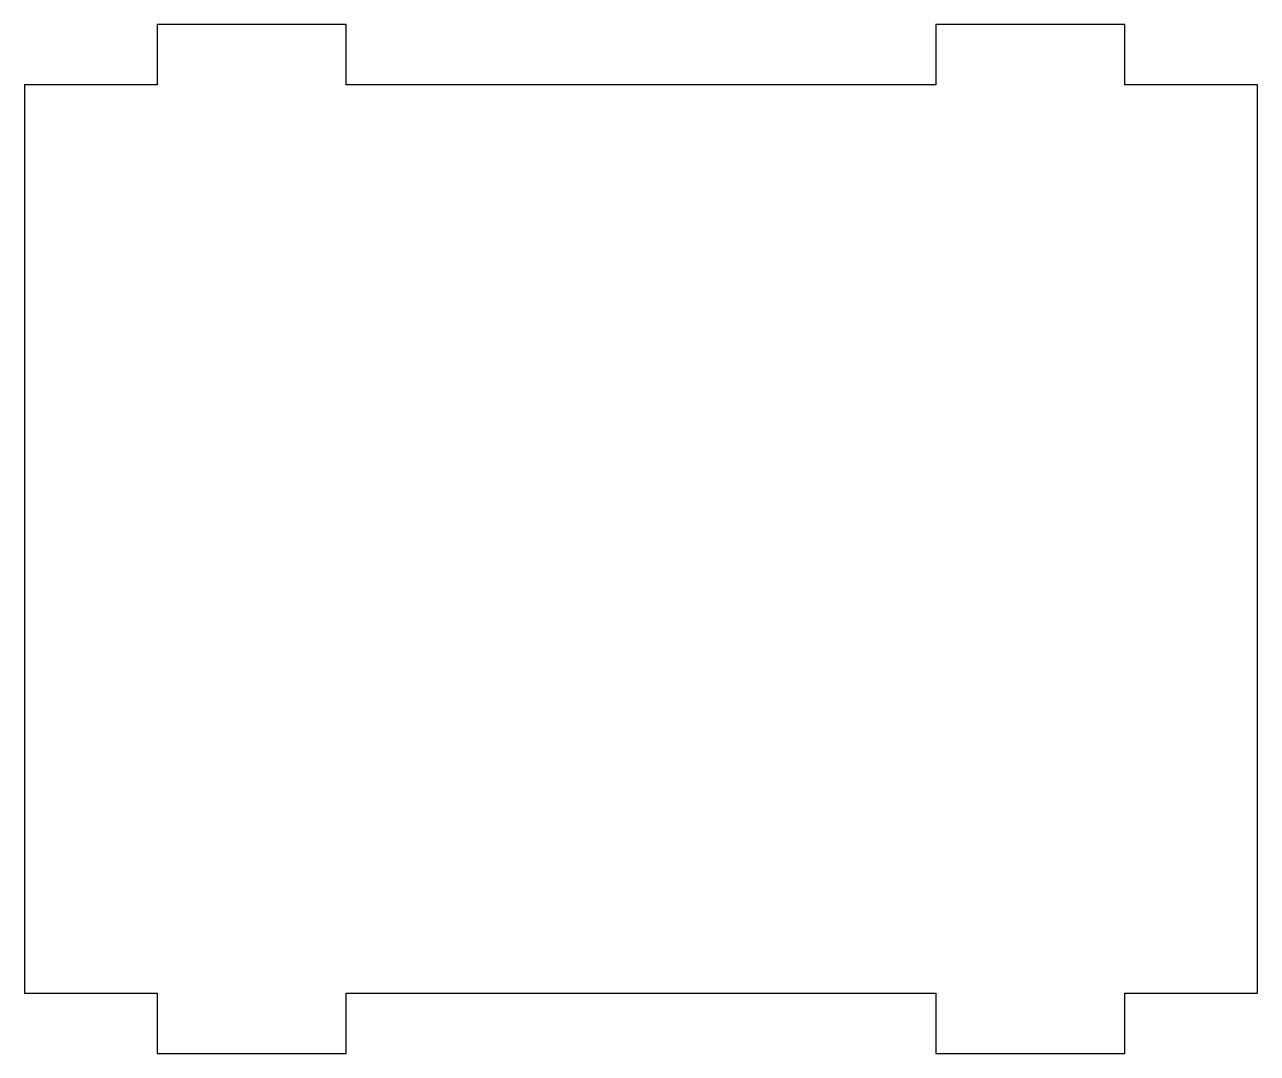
# Model space of a CAD drawing. Header units: millimetres. Extents: x 0 to 65.2, y 0 to 54.4.
import ezdxf

# ---------------------------------------------------------------- set-up
doc = ezdxf.new("R2010")
doc.units = ezdxf.units.MM

msp = doc.modelspace()

# ---------------------------------------------------------------- linework, layer by layer
at = {"layer": 'CUT'}
for p, q in [((17, 54.375), (7, 54.375)), ((7, 54.375), (7, 51.2)), ((17, 51.2), (17, 54.375)), ((58.15, 54.375), (48.15, 54.375)), ((48.15, 54.375), (48.15, 51.2)), ((58.15, 51.2), (58.15, 54.375)), ((7, 51.2), (0, 51.2)), ((0, 51.2), (0, 3.175)), ((48.15, 51.2), (17, 51.2)), ((65.15, 51.2), (58.15, 51.2)), ((65.15, 3.175), (65.15, 51.2)), ((0, 3.175), (7, 3.175)), ((7, 3.175), (7, 0)), ((17, 0), (17, 3.175)), ((17, 3.175), (48.15, 3.175)), ((48.15, 3.175), (48.15, 0)), ((58.15, 0), (58.15, 3.175)), ((58.15, 3.175), (65.15, 3.175)), ((7, 0), (17, 0)), ((48.15, 0), (58.15, 0))]:
    msp.add_line(p, q, dxfattribs=at)

doc.saveas('drawing.dxf')
